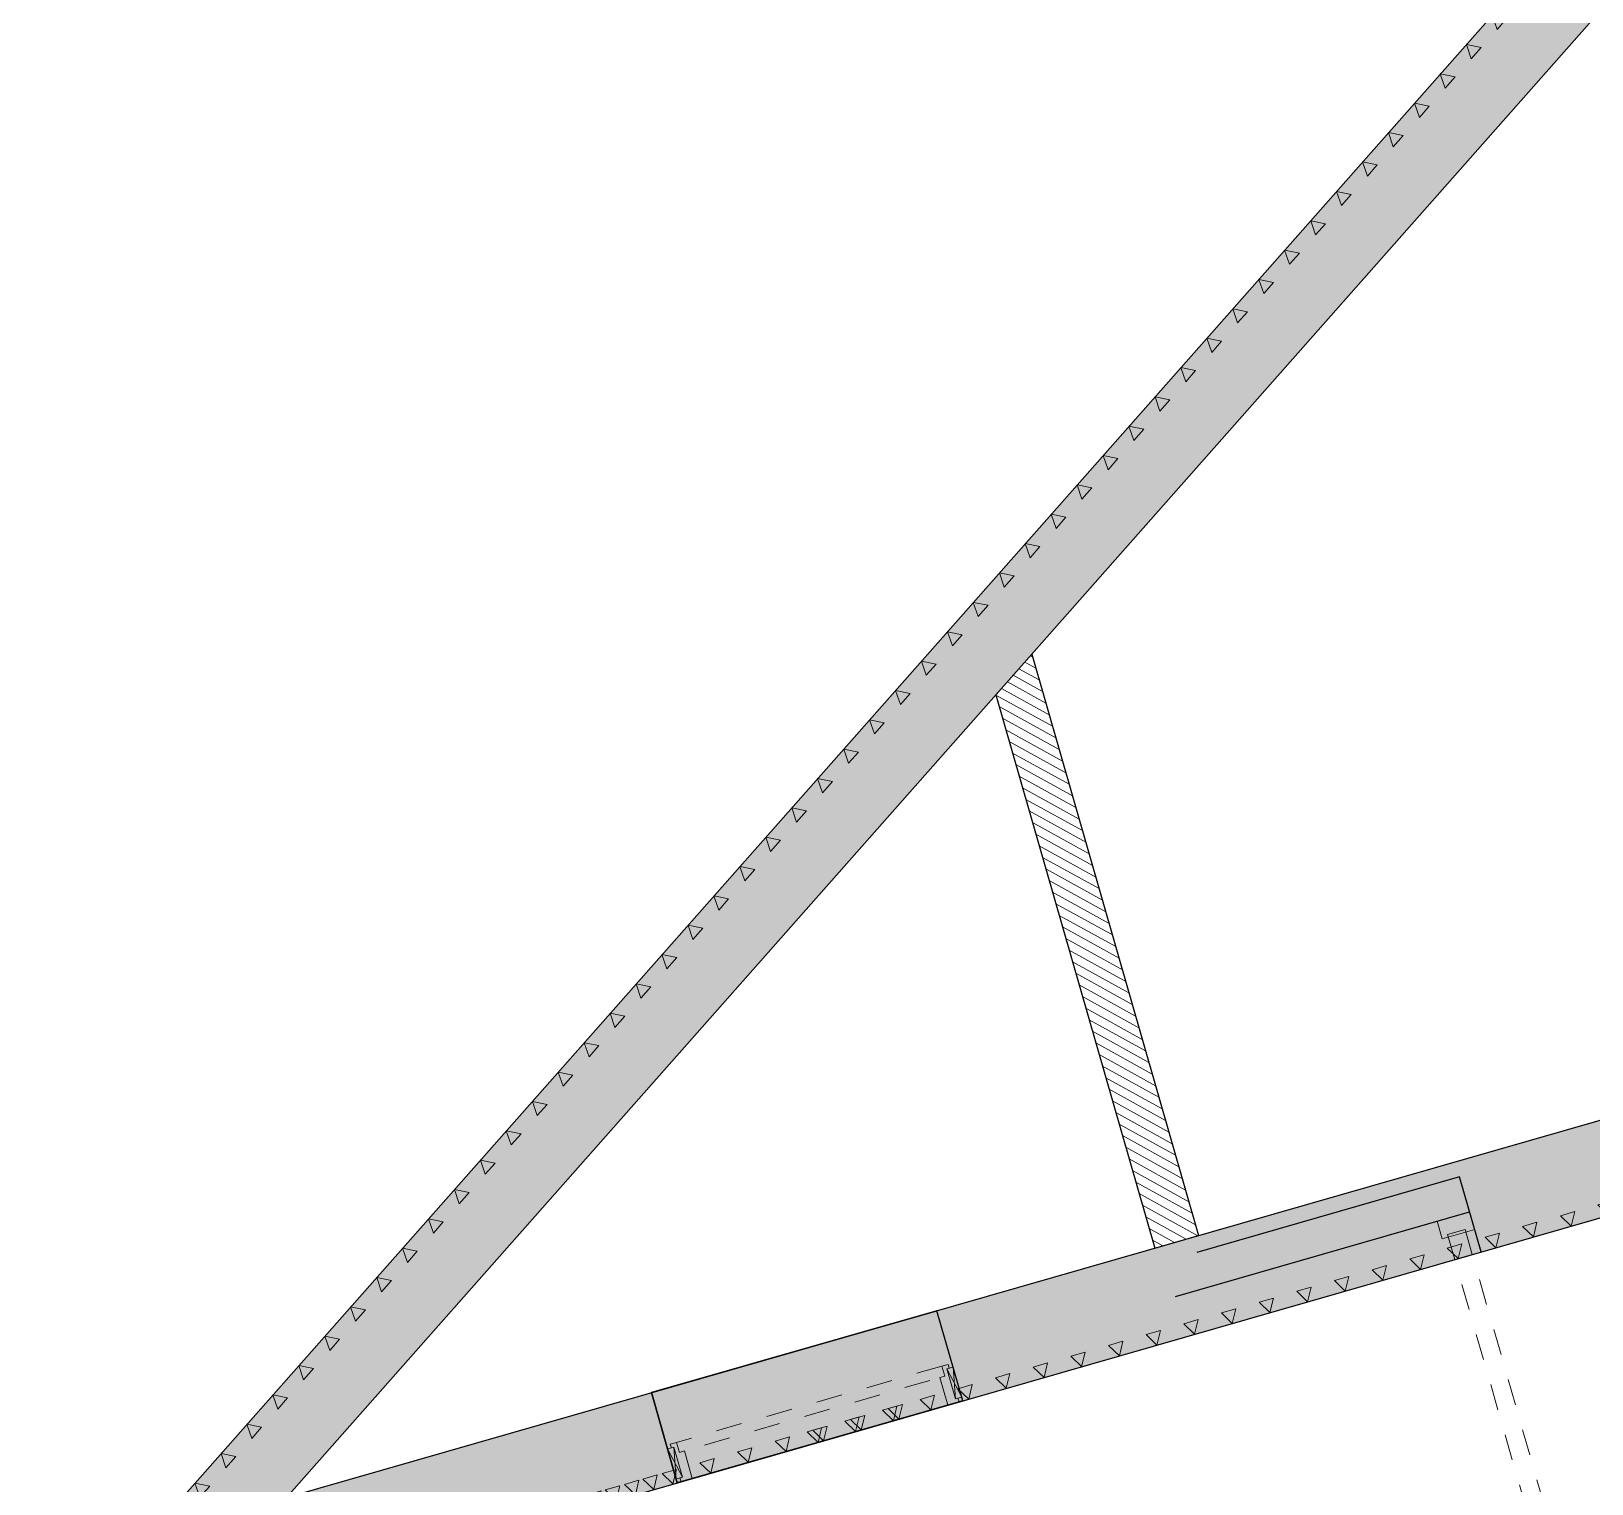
# Model space of a CAD drawing. Header units: metres. Extents: x 66528 to 66676, y 35171 to 35248.
# Drawn here: x 66598.34 to 66604.33, y 35204.18 to 35209.76 of the extents above; entities that cross this region are included whole.
import ezdxf

# ---------------------------------------------------------------- set-up
doc = ezdxf.new("R2010")
doc.units = ezdxf.units.M
doc.header["$LTSCALE"] = 0.00254
doc.linetypes.add('Ohne Titel-22', pattern=[0.78736, 0.39368, -0.39368])
doc.linetypes.add('Ohne Titel-26', pattern=[0.629921, 0.314961, -0.314961])
for name, color, linetype, lineweight in [('AUSBAU - Darstellungen - Trockenbau', 7, 'Continuous', 13), ('AUSBAU - Objekte - Türen', 7, 'Continuous', 13), ('ROHBAU - Darstellungen - Decken', 150, 'Continuous', 25), ('ROHBAU - Darstellungen - Sichtbetonklassen', 7, 'Continuous', 5), ('ROHBAU - Darstellungen - Wände', 7, 'Continuous', 25)]:
    doc.layers.add(name, color=color, linetype=linetype, lineweight=lineweight)

# ---------------------------------------------------------------- blocks, each defined once
blk = doc.blocks.new('SB 4')
at = {"layer": 'ROHBAU - Darstellungen - Sichtbetonklassen', "color": 251, "linetype": 'Continuous', "lineweight": 5, "flags": 128}
for points in [[(-0.1213, -0.05), (-0.15, 0), (-0.1787, -0.05)], [(-0.0287, -0.05), (0, 0), (0.0287, -0.05)]]:
    blk.add_lwpolyline(points, close=True, dxfattribs=at)
blk = doc.blocks.new('Gruppe-197-1')
at = {"layer": 'ROHBAU - Darstellungen - Sichtbetonklassen', "color": 7, "rotation": 196.1550094128664}
for p in [(66604.2478, 35205.1728), (66603.9587, 35205.0898), (66603.6697, 35205.0068), (66603.3806, 35204.9238), (66603.0915, 35204.8408), (66602.8025, 35204.7578), (66602.8025, 35204.7578), (66602.5134, 35204.6748), (66602.2243, 35204.5918), (66601.9352, 35204.5088), (66601.6462, 35204.4258)]:
    blk.add_blockref('SB 4', p, dxfattribs=at)
blk = doc.blocks.new('Gruppe-199-1')
at = {"layer": 'ROHBAU - Darstellungen - Sichtbetonklassen', "color": 7, "rotation": 196.1550094128664}
for p in [(66601.5231, 35204.3905), (66601.2341, 35204.3075), (66600.945, 35204.2245), (66600.945, 35204.2245), (66600.6559, 35204.1415), (66600.3669, 35204.0585), (66600.0778, 35203.9755), (66599.7887, 35203.8925), (66599.4997, 35203.8095), (66599.2106, 35203.7265), (66598.9215, 35203.6435), (66598.6325, 35203.5605)]:
    blk.add_blockref('SB 4', p, dxfattribs=at)
blk = doc.blocks.new('Gruppe-200-1')
at = {"layer": 'ROHBAU - Darstellungen - Sichtbetonklassen', "color": 7, "rotation": 48.6645837477981}
for p in [(66605.5378, 35211.6234), (66605.3387, 35211.3981), (66605.1395, 35211.1727), (66604.9404, 35210.9474), (66604.7412, 35210.722), (66604.542, 35210.4967), (66604.3429, 35210.2713), (66604.1437, 35210.046), (66603.9445, 35209.8206), (66603.9445, 35209.8206), (66603.7454, 35209.5953), (66603.5462, 35209.3699), (66603.347, 35209.1446), (66603.1479, 35208.9192), (66602.9487, 35208.6939), (66602.7496, 35208.4685), (66602.5504, 35208.2431), (66602.3512, 35208.0178), (66602.1521, 35207.7924), (66601.9529, 35207.5671), (66601.7537, 35207.3417), (66601.5546, 35207.1164), (66601.3554, 35206.891), (66601.1563, 35206.6657), (66600.9571, 35206.4403), (66600.7579, 35206.215), (66600.5588, 35205.9896), (66600.3596, 35205.7643), (66600.1604, 35205.5389), (66599.9613, 35205.3136), (66599.9613, 35205.3136), (66599.7621, 35205.0882), (66599.563, 35204.8629), (66599.3638, 35204.6375), (66599.1646, 35204.4122), (66598.9655, 35204.1868), (66598.7663, 35203.9614)]:
    blk.add_blockref('SB 4', p, dxfattribs=at)
blk = doc.blocks.new('Gruppe-256-1')
at = {"layer": 'ROHBAU - Darstellungen - Sichtbetonklassen', "color": 7, "rotation": 196.1549987129385}
for p in [(66604.2478, 35205.1728), (66603.9587, 35205.0898), (66603.6697, 35205.0068), (66603.3806, 35204.9238), (66603.0915, 35204.8408), (66602.8025, 35204.7578), (66602.8025, 35204.7578), (66602.5134, 35204.6748), (66602.2243, 35204.5918), (66601.9353, 35204.5088), (66601.6462, 35204.4258), (66601.3571, 35204.3428)]:
    blk.add_blockref('SB 4', p, dxfattribs=at)
blk = doc.blocks.new('Nieschentür_2')
at = {"layer": 'AUSBAU - Objekte - Türen', "color": 253, "linetype": 'Ohne Titel-22'}
for p, q in [((0, -1.2168), (0, 0.254)), ((0.07, -1.2168), (0.07, 0.254))]:
    blk.add_line(p, q, dxfattribs=at)
at = {"layer": 'AUSBAU - Objekte - Türen'}
blk.add_line((0, -1.1163), (0.07, -1.1163), dxfattribs=at)
at = {"layer": 'AUSBAU - Objekte - Türen', "linetype": 'Ohne Titel-22'}
blk.add_line((0.07, -1.2168), (0, -1.2168), dxfattribs=at)
at = {"layer": 'AUSBAU - Objekte - Türen', "flags": 128}
for points in [[(0.07, 0.254), (-0.0354, 0.254), (-0.0354, 0.319), (0.07, 0.319)], [(0.0946, -1.2763), (-0.0354, -1.2763), (-0.0354, -1.2063), (0.0946, -1.2063)]]:
    blk.add_lwpolyline(points, close=True, dxfattribs=at)
blk = doc.blocks.new('Gruppe-313-1')
at = {"layer": 'ROHBAU - Darstellungen - Sichtbetonklassen', "color": 7, "rotation": 196.1549987129385}
for p in [(66600.582, 35204.1203), (66600.293, 35204.0373), (66600.0039, 35203.9543), (66599.7148, 35203.8713), (66599.4258, 35203.7883), (66599.1367, 35203.7053), (66598.8476, 35203.6223), (66598.5586, 35203.5393)]:
    blk.add_blockref('SB 4', p, dxfattribs=at)
blk = doc.blocks.new('Tür_STB_114cm_36cm')
at = {"layer": 'AUSBAU - Objekte - Türen', "lineweight": 25}
for p, q in [((0, 0), (0, 0.36)), ((1.14, 0), (1.14, 0.36)), ((1.14, 0), (1.14, 0.3))]:
    blk.add_line(p, q, dxfattribs=at)
at = {"layer": 'AUSBAU - Objekte - Türen', "color": 254, "lineweight": 5}
for p, q in [((0.025, 0.015), (0, 0.135)), ((0.025, 0.135), (0, 0.015)), ((1.115, 0.015), (1.14, 0.135)), ((1.115, 0.135), (1.14, 0.015))]:
    blk.add_line(p, q, dxfattribs=at)
at = {"layer": 'AUSBAU - Objekte - Türen', "color": 255, "linetype": 'Continuous', "lineweight": 25, "flags": 128}
blk.add_lwpolyline([(0, 0), (0, 0.36), (1.14, 0.36), (1.14, 0)], close=True, dxfattribs=at)
at = {"layer": 'AUSBAU - Objekte - Türen', "lineweight": 18, "flags": 128}
for points in [[(0.025, 0.015), (0.025, 0.135), (0, 0.135), (0, 0.015)], [(0.015, 0), (0.06, 0), (0.06, 0.11), (0.04, 0.11), (0.04, 0.15), (0.015, 0.15), (0.015, 0.135), (0.025, 0.135), (0.025, 0.015), (0.015, 0.015)], [(1.125, 0), (1.08, 0), (1.08, 0.11), (1.1, 0.11), (1.1, 0.15), (1.125, 0.15), (1.125, 0.135), (1.115, 0.135), (1.115, 0.015), (1.125, 0.015)], [(1.115, 0.015), (1.115, 0.135), (1.14, 0.135), (1.14, 0.015)]]:
    blk.add_lwpolyline(points, close=True, dxfattribs=at)
at = {"layer": 'AUSBAU - Objekte - Türen', "color": 9, "linetype": 'Ohne Titel-26', "lineweight": 5, "flags": 128}
blk.add_lwpolyline([(0.04, 0.15), (1.1, 0.15), (1.1, 0.11), (0.04, 0.11)], close=True, dxfattribs=at)

msp = doc.modelspace()

# ---------------------------------------------------------------- hatches: boundary and pattern name
at = {"layer": 'AUSBAU - Darstellungen - Trockenbau', "linetype": 'Continuous', "lineweight": 5}
h = msp.add_hatch(dxfattribs=at)
h.set_pattern_fill('KALKSANDSTEIN 1MM', angle=-73.97929, style=0, pattern_type=2)
h.set_pattern_definition([(-28.979286115, (0, 0), (-0.014498695684, -0.029396598272), [])])
h.paths.add_polyline_path([(66602.0397, 35207.2123), (66602.1772, 35207.3678), (66602.8178, 35205.1368), (66602.6496, 35205.0885)])
h = msp.add_hatch(dxfattribs=at)
h.set_pattern_fill('KALKSANDSTEIN 1MM', angle=-73.97929, style=0, pattern_type=2)
h.set_pattern_definition([(-28.979286115, (0, 0), (-0.014498695684, -0.029396598272), [])])
h.paths.add_polyline_path([(66602.1772, 35207.3678), (66602.0397, 35207.2123), (66602.6496, 35205.0885), (66602.8178, 35205.1368)])
at = {"layer": 'ROHBAU - Darstellungen - Wände', "linetype": 'Continuous', "lineweight": 5}
h = msp.add_hatch(dxfattribs=at)
h.set_pattern_fill('STAHLBETON 1_5MM', angle=48.5303, style=0, pattern_type=2)
h.set_pattern_definition([(93.53029892, (0, 0), (0.07485767816, 0.00461822704), []), (93.53029892, (0.039926, 0.00246), (0.07485767816, 0.00461822704), [0.06, -0.04])])
h.paths.add_polyline_path([(66599.317, 35204.1316), (66598.3369, 35203.4756), (66605.6141, 35211.7097), (66605.7391, 35211.3982)])
h = msp.add_hatch(dxfattribs=at)
h.set_pattern_fill('STAHLBETON 1_5MM', angle=16.02072, style=0, pattern_type=2)
h.set_pattern_definition([(61.02072459, (0, 0), (0.06560962586, -0.03633699209), []), (61.02072459, (0.03499, -0.01938), (0.06560962586, -0.03633699209), [0.06, -0.04])])
h.paths.add_polyline_path([(66598.3369, 35203.4756), (66599.317, 35204.1316), (66606.4363, 35206.1758), (66606.7759, 35205.8988)])

# ---------------------------------------------------------------- linework, layer by layer
at = {"layer": 'AUSBAU - Darstellungen - Trockenbau', "color": 7, "linetype": 'Continuous', "lineweight": 25}
for p, q in [((66602.0397, 35207.2123), (66602.1772, 35207.3678)), ((66602.1772, 35207.3678), (66602.8178, 35205.1368)), ((66602.1772, 35207.3678), (66602.8178, 35205.1368)), ((66602.0397, 35207.2123), (66602.6496, 35205.0885)), ((66602.0397, 35207.2123), (66602.6496, 35205.0885)), ((66602.6496, 35205.0885), (66602.8178, 35205.1368))]:
    msp.add_line(p, q, dxfattribs=at)
at = {"layer": 'ROHBAU - Darstellungen - Decken', "linetype": 'Continuous'}
for p, q in [((66600.7174, 35204.5337), (66601.8131, 35204.8483)), ((66601.9125, 35204.5023), (66600.8167, 35204.1877))]:
    msp.add_line(p, q, dxfattribs=at)
at = {"layer": 'ROHBAU - Darstellungen - Wände', "color": 7, "linetype": 'Continuous', "lineweight": 25}
for p, q in [((66598.3369, 35203.4756), (66605.6141, 35211.7097)), ((66599.317, 35204.1316), (66605.7391, 35211.3982)), ((66599.317, 35204.1316), (66606.4363, 35206.1758)), ((66598.3369, 35203.4756), (66606.7759, 35205.8988))]:
    msp.add_line(p, q, dxfattribs=at)
at = {"layer": 'ROHBAU - Darstellungen - Wände', "color": 1, "linetype": 'Continuous'}
for p, q in [((66603.8193, 35205.3619), (66602.8103, 35205.0722)), ((66603.9021, 35205.0736), (66603.8193, 35205.3619)), ((66603.9021, 35205.0736), (66603.8193, 35205.3619)), ((66602.7288, 35204.9031), (66603.8579, 35205.2273))]:
    msp.add_line(p, q, dxfattribs=at)

# ---------------------------------------------------------------- block references
at = {"layer": 'AUSBAU - Objekte - Türen', "color": 7, "rotation": 196.0206999994453}
msp.add_blockref('Nieschentür_2', (66604.1762, 35203.9908), dxfattribs=at)
at = {"layer": 'AUSBAU - Objekte - Türen', "color": 7, "xscale": -1, "rotation": 16.02069999999999}
msp.add_blockref('Tür_STB_114cm_36cm', (66601.9125, 35204.5023), dxfattribs=at)
at = {"layer": 'ROHBAU - Darstellungen - Wände', "color": 7}
for name in ['Gruppe-200-1', 'Gruppe-197-1', 'Gruppe-256-1', 'Gruppe-199-1', 'Gruppe-313-1']:
    msp.add_blockref(name, (0, 0), dxfattribs=at)

doc.saveas('drawing.dxf')
